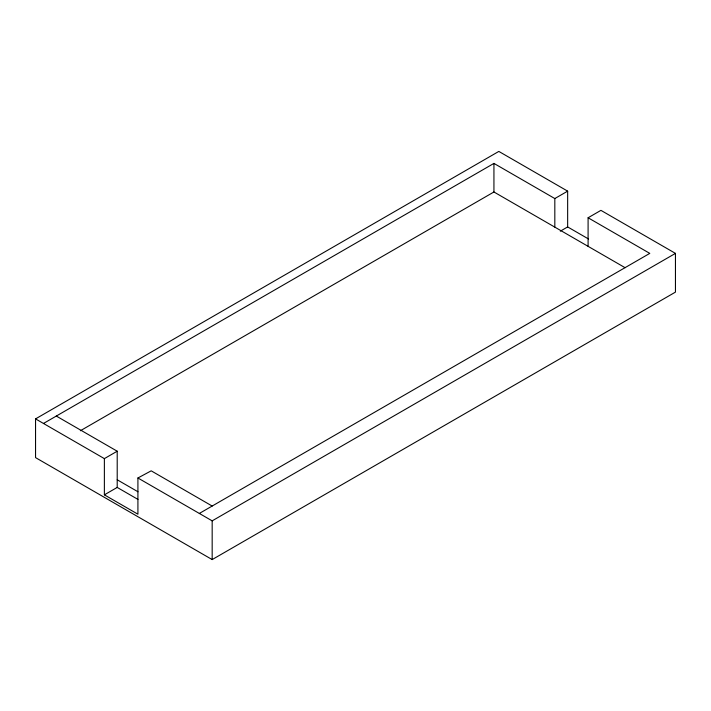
<?xml version="1.0" encoding="UTF-8"?>
<svg xmlns="http://www.w3.org/2000/svg" width="711" height="711" viewBox="0 0 711 711"><rect width="100%" height="100%" fill="white"/><g stroke="black" fill="none" stroke-linecap="round" stroke-linejoin="round"><path stroke-width="1.07" d="M588.095 246.344L588.095 217.77L600.928 210.358L675.45 253.383L675.45 292.114L212.171 559.584L35.55 457.617L35.55 418.886L498.829 151.416L567.654 191.143L567.654 226.933L588.566 239.012M43.478 423.463L493.932 163.397L554.82 198.556L567.654 191.143M80.361 430.75L493.932 191.979L625.111 267.709M35.55 418.886L104.375 458.622L117.208 451.209L117.208 487.426L137.97 499.415M560.321 231.173L567.654 226.933M104.375 458.622L104.375 494.838L117.208 487.426M199.338 513.449L649.783 253.383L588.095 217.77M104.375 494.838L137.916 514.204L137.916 477.988L212.171 520.852L675.45 253.383M137.916 477.988L151.194 470.833L212.171 506.036M56.311 416.059L117.208 451.209M117.208 479.783L137.97 491.772M554.82 198.556L554.82 227.129M493.932 163.397L493.932 191.979M212.171 520.852L212.171 559.584"/></g></svg>
